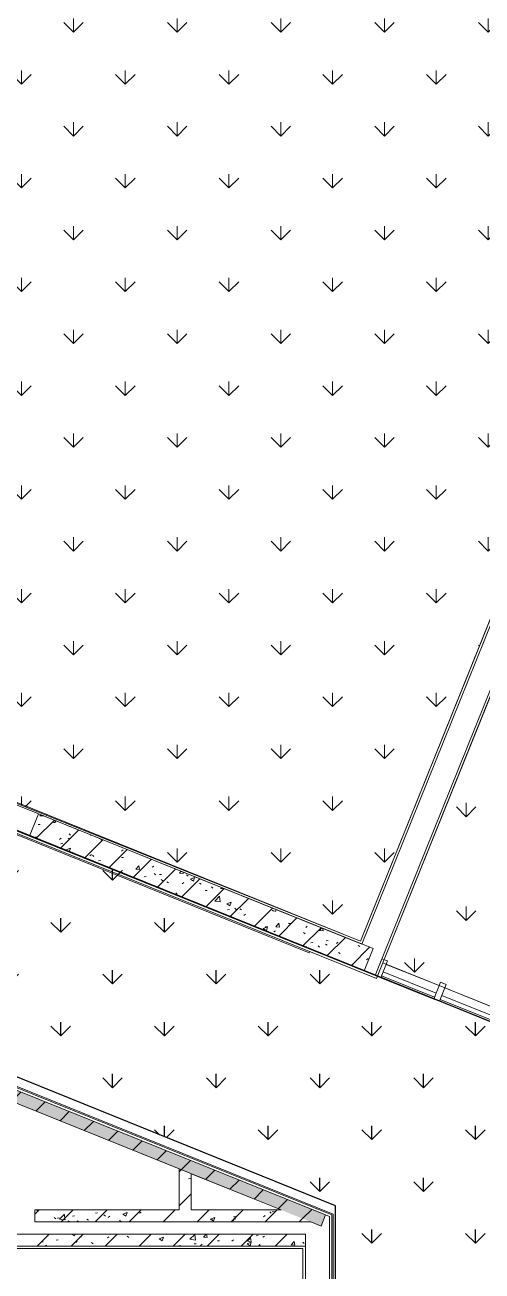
# Model space of a CAD drawing. Header units: millimetres. Extents: x -584918 to 2941280, y 3000189 to 4229862.
# Drawn here: x -427265 to -423464, y 4038678 to 4049033 of the extents above; entities that cross this region are included whole.
import ezdxf

# ---------------------------------------------------------------- set-up
doc = ezdxf.new("R2010")
doc.units = ezdxf.units.MM
for name, color, linetype, lineweight in [('Витраж', 7, 'Continuous', 0), ('Линии', 7, 'Continuous', 0), ('Панели витража', 7, 'Continuous', 0), ('Стены внутренние', 7, 'Continuous', 0), ('Стены несущие', 7, 'Continuous', 0), ('Стены отделка', 7, 'Continuous', 0), ('экспертиза условные обозначения', 1, 'Continuous', 0)]:
    doc.layers.add(name, color=color, linetype=linetype, lineweight=lineweight)
pattern_1 = [(45, (-440814.02, 4025236.82), (-141.4214, 141.4214), [])]
pattern_2 = [(50, (-440814.02, 4025236.82), (364.368, -31.8783), [38.1, -419.1]), (355, (-440814.02, 4025236.8), (-70.486, 382.1133), [30.48, -335.28]), (100.451, (-440783.66, 4025234.16), (293.885, 350.2334), [32.38, -356.18]), (46.184, (-440814, 4025338.4), (542.1585, -84.086), [57.15, -628.65]), (96.636, (-440768.84, 4025331.4), (474.805, 494.855), [48.57, -534.27]), (351.184, (-440814, 4025338.4), (474.81, 494.85), [45.72, -502.92]), (21, (-440763.22, 4025313.02), (303.2285, -204.5305), [38.1, -419.1]), (326, (-440763.22, 4025313), (123.604, 368.376), [30.48, -335.28]), (71.451, (-440737.95, 4025295.97), (426.834, 163.8427), [32.38, -356.18]), (37.5, (-440814.02, 4025236.82), (6.17665, 169.11015), [16.764, -314.452, 16.764, -323.596, -336.55]), (37.5, (-440814.02, 4025236.82), (6.17665, 169.11015), [-671.576, 16.764, -319.786]), (7.5, (-440814.02, 4025236.82), (133.6389, 200.3615), [16.764, -177.292, 16.764, -306.832, -128.27]), (7.5, (-440814.02, 4025236.82), (133.6389, 200.3615), [-517.652, 16.764, -111.506]), (327.5, (-440927.3, 4025236.82), (271.1818, -11.4584), [16.764, -110.236, 16.764, -379.476, -525.78]), (327.5, (-440927.3, 4025236.82), (271.1818, -11.4584), [-523.24, 16.764, -509.016]), (317.5, (-440978.1, 4025236.82), (296.2585, 50.8528), [16.764, -148.336, 16.764, -246.38, -373.38]), (317.5, (-440978.1, 4025236.82), (296.2585, 50.8528), [-428.244, 16.764, -356.616])]

# ---------------------------------------------------------------- blocks, each defined once
blk = doc.blocks.new('Прямоугольный импост - 50х150 мм-7525295-АР Этаж 03')
at = {"layer": 'Витраж', "lineweight": 18}
for p, q in [((0, 35), (-50, 35)), ((-50, 35), (-50, -115)), ((0, -115), (0, 35)), ((-50, -115), (0, -115))]:
    blk.add_line(p, q, dxfattribs=at)
blk = doc.blocks.new('Системная панель - Cтеклопакет Двухкамерный_36 мм-7525296-АР Этаж 03')
at = {"layer": 'Панели витража', "lineweight": 18}
for p, q in [((237.5, 18), (-237.5, 18)), ((-237.5, 18), (-237.5, -18)), ((237.5, -18), (237.5, 18)), ((-237.5, -18), (237.5, -18))]:
    blk.add_line(p, q, dxfattribs=at)
blk = doc.blocks.new('Системная панель - Cтеклопакет Двухкамерный_36 мм-7525297-АР Этаж 03')
at = {"layer": 'Панели витража', "lineweight": 18}
for p, q in [((537.5, 18), (-537.5, 18)), ((-537.5, 18), (-537.5, -18)), ((537.5, -18), (537.5, 18)), ((-537.5, -18), (537.5, -18))]:
    blk.add_line(p, q, dxfattribs=at)
blk = doc.blocks.new('Прямоугольный импост - 50х120 мм _горизонтальный импост витража_-7444954-АР Этаж 03')
at = {"layer": 'Витраж'}
for p, q in [((16553, 15990), (16993, 15813)), ((16949, 15702), (16508, 15879))]:
    blk.add_line(p, q, dxfattribs=at)
blk = doc.blocks.new('Прямоугольный импост - 50х120 мм _горизонтальный импост витража_-7415408-АР Этаж 03')
at = {"layer": 'Витраж'}
for p, q in [((17040, 15794), (18037, 15392)), ((17992, 15281), (16995, 15683))]:
    blk.add_line(p, q, dxfattribs=at)
blk = doc.blocks.new('Прямоугольный импост - 50х150 мм-7525294-АР Этаж 03')
at = {"layer": 'Витраж', "lineweight": 18}
for p, q in [((-25, 35), (25, 35)), ((-25, -115), (-25, 35)), ((25, 35), (25, -115)), ((25, -115), (-25, -115))]:
    blk.add_line(p, q, dxfattribs=at)

msp = doc.modelspace()

# ---------------------------------------------------------------- hatches: boundary and pattern name
at = {"layer": 'Стены внутренние'}
h = msp.add_hatch(dxfattribs=at)
h.set_pattern_fill('FP_4', color=256, style=0, pattern_type=2)
h.set_pattern_definition(pattern_1)
h.paths.add_polyline_path([(-424801.809, 4039051.612), (-424764.432, 4039144.364), (-433890.656, 4042822.096), (-433928.033, 4042729.344), (-424887.513, 4039086.149)])
h = msp.add_hatch(dxfattribs=at)
h.set_pattern_fill('FP_5', color=256, style=0, pattern_type=2)
h.set_pattern_definition(pattern_2)
h.paths.add_polyline_path([(-424801.809, 4039051.612), (-424764.432, 4039144.364), (-433890.656, 4042822.096), (-433928.033, 4042729.344), (-424887.513, 4039086.149)])
h = msp.add_hatch(dxfattribs=at)
h.set_pattern_fill('FP_4', color=256, style=0, pattern_type=2)
h.set_pattern_definition(pattern_1)
h.paths.add_polyline_path([(-424445.171, 4041171.997), (-424370.415, 4041357.501), (-427152.972, 4042478.829), (-427227.727, 4042293.326), (-424474.242, 4041183.712)])
h = msp.add_hatch(dxfattribs=at)
h.set_pattern_fill('FP_5', color=256, style=0, pattern_type=2)
h.set_pattern_definition(pattern_2)
h.paths.add_polyline_path([(-424445.171, 4041171.997), (-424370.415, 4041357.501), (-427152.972, 4042478.829), (-427227.727, 4042293.326), (-424474.242, 4041183.712)])
h = msp.add_hatch(dxfattribs=at)
h.set_pattern_fill('FP_4', color=256, style=0, pattern_type=2)
h.set_pattern_definition(pattern_1)
h.paths.add_polyline_path([(-425983.121, 4039186.149), (-425883.121, 4039186.149), (-425883.121, 4039487.364), (-425983.121, 4039527.663), (-425983.121, 4039196.194)])
h = msp.add_hatch(dxfattribs=at)
h.set_pattern_fill('FP_5', color=256, style=0, pattern_type=2)
h.set_pattern_definition(pattern_2)
h.paths.add_polyline_path([(-425983.121, 4039186.149), (-425883.121, 4039186.149), (-425883.121, 4039487.364), (-425983.121, 4039527.663), (-425983.121, 4039196.194)])
h = msp.add_hatch(dxfattribs=at)
h.set_pattern_fill('FP_4', color=256, style=0, pattern_type=2)
h.set_pattern_definition(pattern_1)
h.paths.add_polyline_path([(-424887.513, 4039086.149), (-425135.661, 4039186.149), (-427183.121, 4039186.149), (-427183.121, 4039086.149), (-424933.121, 4039086.149)])
h = msp.add_hatch(dxfattribs=at)
h.set_pattern_fill('FP_5', color=256, style=0, pattern_type=2)
h.set_pattern_definition(pattern_2)
h.paths.add_polyline_path([(-424887.513, 4039086.149), (-425135.661, 4039186.149), (-427183.121, 4039186.149), (-427183.121, 4039086.149), (-424933.121, 4039086.149)])
h = msp.add_hatch(dxfattribs=at)
h.set_pattern_fill('FP_4', color=256, style=0, pattern_type=2)
h.set_pattern_definition(pattern_1)
h.paths.add_polyline_path([(-427863.121, 4038886.149), (-424933.121, 4038886.149), (-424933.121, 4038986.149), (-427883.121, 4038986.149), (-427883.121, 4038886.149)])
h = msp.add_hatch(dxfattribs=at)
h.set_pattern_fill('FP_5', color=256, style=0, pattern_type=2)
h.set_pattern_definition(pattern_2)
h.paths.add_polyline_path([(-427863.121, 4038886.149), (-424933.121, 4038886.149), (-424933.121, 4038986.149), (-427883.121, 4038986.149), (-427883.121, 4038886.149)])
at = {"layer": 'экспертиза условные обозначения'}
h = msp.add_hatch(dxfattribs=at)
h.set_pattern_fill('GRASS', color=2, scale=24)
h.set_pattern_definition([(90, (-520400.44, 3484724), (-431.0523, 431.0523), [114.3, -747.8046]), (45, (-520400.44, 3484724), (-431.0523, 431.0523), [114.3, -495.3]), (135, (-520400.44, 3484724), (-431.0523, -431.0523), [114.3, -495.3])])
h.paths.add_polyline_path([(-431512.311, 4044235.578), (-427800.851, 4053391.989), (-420788.808, 4050566.24), (-424474.242, 4041420.904)])
h = msp.add_hatch(dxfattribs=at)
h.set_pattern_fill('GRASS', color=2, scale=24)
h.set_pattern_definition([(90, (-527480, 3460102.03), (-431.0523, 431.0523), [114.3, -747.8046]), (45, (-527480, 3460102), (-431.0523, 431.0523), [114.3, -495.3]), (135, (-527480, 3460102), (-431.0523, -431.0523), [114.3, -495.3])])
h.paths.add_polyline_path([(-422964.947, 4044510.719), (-421434.541, 4043893.988), (-422749.334, 4040617.977), (-424289.015, 4041238.446), (-422969.585, 4044512.588)])
at = {"layer": 'экспертиза условные обозначения', "lineweight": -3}
h = msp.add_hatch(dxfattribs=at)
h.set_pattern_fill('GRASS', color=3, scale=24)
h.set_pattern_definition([(90, (-441193.04, 3779846), (-431.0523, 431.0523), [114.3, -747.8046]), (45, (-441193.04, 3779846), (-431.0523, 431.0523), [114.3, -495.3]), (135, (-441193.04, 3779846), (-431.0523, -431.0523), [114.3, -495.3])])
edge = h.paths.add_edge_path()
edge.add_line((-432392.762, 4042331.672), (-431682.587, 4044093.958))
edge.add_line((-431682.587, 4044093.958), (-418356.009, 4038718.156))
edge.add_line((-418356.009, 4038718.156), (-419064.315, 4036960.507))
edge.add_line((-419064.315, 4036960.507), (-420218.582, 4037425.66))
edge.add_arc((-420665.045, 4036400.374), 1118.275, 66.4691573, 178.9169665)
edge.add_line((-421783.121, 4036421.511), (-421783.121, 4034586.149))
edge.add_line((-421783.121, 4034586.149), (-424683.121, 4034586.149))
edge.add_line((-424683.121, 4034586.149), (-424683.121, 4039219.411))
edge.add_line((-424683.121, 4039219.411), (-428618.582, 4040810.734))
edge.add_line((-428618.582, 4040810.734), (-432392.762, 4042331.672))

# ---------------------------------------------------------------- linework, layer by layer
at = {"layer": 'Линии'}
for p, q in [((-422969.585, 4044512.588), (-424277.802, 4041266.272)), ((-425383.809, 4039286.149), (-427883.121, 4040293.335))]:
    msp.add_line(p, q, dxfattribs=at)
at = {"layer": 'Стены внутренние'}
for p, q in [((-424901.593, 4041323.584), (-431561.179, 4044007.298)), ((-432309.493, 4042217.255), (-424703.121, 4039152.001)), ((-424901.593, 4041323.584), (-424897.855, 4041332.859)), ((-424703.121, 4039152.001), (-424703.121, 4034616.149))]:
    msp.add_line(p, q, dxfattribs=at)
at = {"layer": 'Стены несущие'}
for p, q in [((-424764.432, 4039144.364), (-433890.656, 4042822.096)), ((-427152.972, 4042478.829), (-427227.727, 4042293.326)), ((-424370.415, 4041357.501), (-427152.972, 4042478.829)), ((-427227.727, 4042293.326), (-424445.171, 4041171.997)), ((-424445.171, 4041171.997), (-424370.415, 4041357.501)), ((-427883.121, 4040293.335), (-425983.121, 4039527.663)), ((-425983.121, 4039527.663), (-425983.121, 4039186.149)), ((-425883.121, 4039487.364), (-425135.661, 4039186.149)), ((-425883.121, 4039186.149), (-425883.121, 4039487.364)), ((-425983.121, 4039186.149), (-427183.121, 4039186.149)), ((-427183.121, 4039186.149), (-427183.121, 4039086.149)), ((-425135.661, 4039186.149), (-425883.121, 4039186.149)), ((-424801.809, 4039051.612), (-424764.432, 4039144.364)), ((-427183.121, 4039086.149), (-424887.513, 4039086.149)), ((-424887.513, 4039086.149), (-424801.809, 4039051.612)), ((-424933.121, 4038986.149), (-427883.121, 4038986.149)), ((-424933.121, 4038886.149), (-424933.121, 4038986.149)), ((-427883.121, 4038886.149), (-424933.121, 4038886.149))]:
    msp.add_line(p, q, dxfattribs=at)
at = {"layer": 'Стены отделка'}
for p, q in [((-420788.808, 4050566.24), (-424474.242, 4041420.904)), ((-424463.167, 4041394.878), (-420762.782, 4050577.315)), ((-422988.135, 4044520.063), (-424352.419, 4041134.619)), ((-424341.344, 4041108.593), (-422969.585, 4044512.588)), ((-424474.242, 4041420.904), (-431486.285, 4044246.653)), ((-431571.354, 4044022.179), (-424341.344, 4041108.593)), ((-427802.235, 4042740.473), (-424463.167, 4041394.878)), ((-424352.419, 4041134.619), (-427876.991, 4042554.969)), ((-424713.121, 4039145.249), (-432313.23, 4042207.98)), ((-424764.432, 4039144.364), (-424733.121, 4039131.746)), ((-424733.121, 4039131.746), (-424733.121, 4034586.149)), ((-424713.121, 4034606.149), (-424713.121, 4039145.249)), ((-427863.121, 4038866.149), (-424953.121, 4038866.149)), ((-424953.121, 4038866.149), (-424953.121, 4036406.149)), ((-424933.121, 4037886.149), (-424933.121, 4038886.149))]:
    msp.add_line(p, q, dxfattribs=at)
at = {"layer": 'экспертиза условные обозначения', "color": 2}
for points in [[(-431512.311, 4044235.578), (-427800.851, 4053391.989), (-420788.808, 4050566.24), (-424474.242, 4041420.904), (-431512.311, 4044235.578)], [(-422964.947, 4044510.719), (-421434.541, 4043893.988), (-422749.334, 4040617.977), (-424289.015, 4041238.446), (-422969.585, 4044512.588), (-422964.947, 4044510.719)]]:
    msp.add_lwpolyline(points, dxfattribs=at)
at = {"layer": 'экспертиза условные обозначения', "color": 3, "lineweight": -3}
msp.add_lwpolyline([(-432392.762, 4042331.672), (-431682.587, 4044093.958), (-418356.009, 4038718.156), (-419064.315, 4036960.507), (-420218.582, 4037425.66, 0.534218384), (-421783.121, 4036421.511), (-421783.121, 4034586.149), (-424683.121, 4034586.149), (-424683.121, 4039219.411), (-428618.582, 4040810.734), (-432392.762, 4042331.672)], format="xyb", dxfattribs=at)

# ---------------------------------------------------------------- block references
at = {"layer": 'Витраж', "rotation": 158.0513009164576}
msp.add_blockref('Прямоугольный импост - 50х150 мм-7525295-АР Этаж 03', (-424339.337, 4041167.082), dxfattribs=at)
at = {"layer": 'Витраж'}
for name in ['Прямоугольный импост - 50х120 мм _горизонтальный импост витража_-7444954-АР Этаж 03', 'Прямоугольный импост - 50х120 мм _горизонтальный импост витража_-7415408-АР Этаж 03']:
    msp.add_blockref(name, (-440814.02, 4025236.816), dxfattribs=at)
at = {"layer": 'Витраж', "extrusion": (0, 0, -1), "rotation": 201.9486990835424}
msp.add_blockref('Прямоугольный импост - 50х150 мм-7525294-АР Этаж 03', (423829.201, 4040961.505), dxfattribs=at)
at = {"layer": 'Панели витража', "rotation": 338.0513009164576}
for name, p in [('Системная панель - Cтеклопакет Двухкамерный_36 мм-7525296-АР Этаж 03', (-424072.675, 4041059.622)), ('Системная панель - Cтеклопакет Двухкамерный_36 мм-7525297-АР Этаж 03', (-423307.472, 4040751.256))]:
    msp.add_blockref(name, p, dxfattribs=at)

doc.saveas('drawing.dxf')
